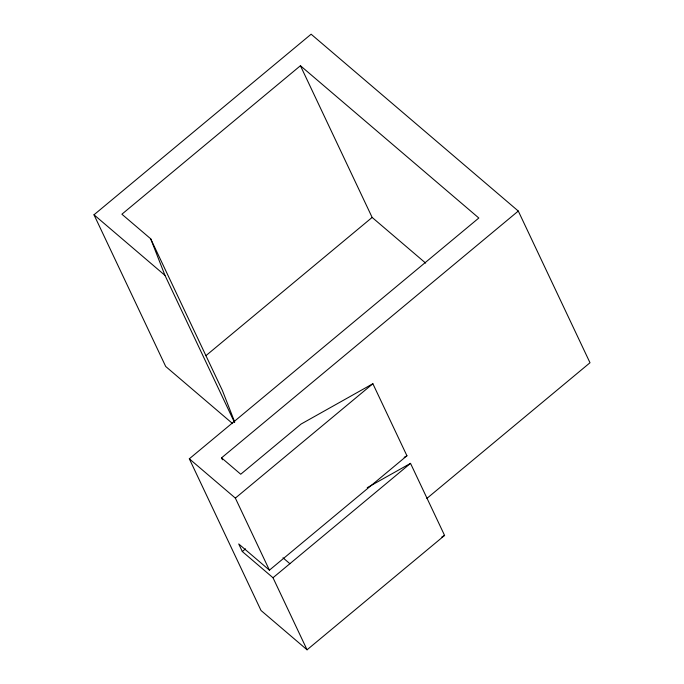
<?xml version="1.0" encoding="UTF-8"?>
<svg xmlns="http://www.w3.org/2000/svg" width="684" height="684" viewBox="0 0 684 684"><rect width="100%" height="100%" fill="white"/><g stroke="black" fill="none" stroke-linecap="round" stroke-linejoin="round"><path stroke-width="1.03" d="M232.646 423.635L165.708 366.487L93.999 214.785L311.126 34.2L518.292 211.048L590.001 362.751L426.876 498.422M367.24 487.675L410.52 463.367L444.583 535.427L307.065 649.8L261.031 610.496L189.323 458.802L478.826 218.016L300.43 65.724L121.897 214.212L150.677 238.776L222.386 390.47L234.749 422.131M205.893 355.689L372.139 217.427L300.43 65.724M222.462 459.776L221.556 457.852L518.292 211.048M269.419 570.157L235.356 498.106L372.874 383.733L406.937 455.783L269.419 570.157L238.725 543.96L242.316 551.543L273.002 577.741L307.065 649.8M242.316 551.543L245.53 548.867M273.002 577.741L410.52 463.367M372.874 383.733L301.046 424.071L240.734 474.234L221.556 457.852M404.167 457.339L406.937 455.783M441.813 536.983L444.583 535.427M372.139 217.427L425.653 263.109M93.999 214.785L164.972 275.378L234.398 422.242M189.323 458.802L235.356 498.106M282.988 557.802L289.896 563.701M150.677 238.776L164.972 275.378"/></g></svg>
